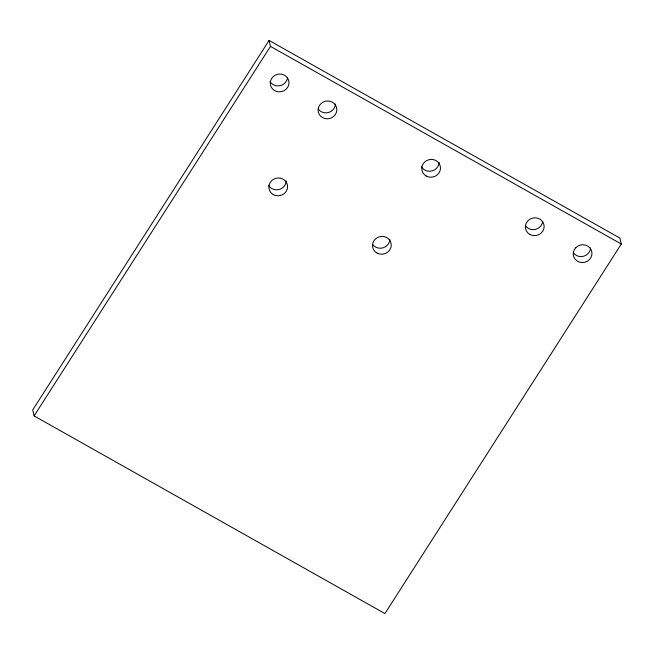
<?xml version="1.0" encoding="UTF-8"?>
<svg xmlns="http://www.w3.org/2000/svg" width="654" height="654" viewBox="0 0 654 654"><rect width="100%" height="100%" fill="white"/><g stroke="black" fill="none" stroke-linecap="round" stroke-linejoin="round"><path stroke-width="0.98" d="M269.072 40.425L32.7 409.968L34.106 415.919L384.928 613.575L621.3 244.032L619.894 238.081L269.072 40.425L270.486 46.377L34.106 415.919M270.486 46.377L621.3 244.032M287.531 77.81A9.401 8.886 -13.3 0 1 279.977 85.707A9.401 8.886 -13.3 0 1 269.971 81.415M335.428 103.994A9.401 8.886 -13.3 0 1 328.61 112.463A9.401 8.886 -13.3 0 1 318.228 109.03M542.665 221.559A9.401 8.886 -13.3 0 1 535.52 229.366A9.401 8.886 -13.3 0 1 525.53 225.826M590.562 247.94A9.401 8.886 -13.3 0 1 589.475 251.684L588.052 253.613A9.401 8.886 -13.3 0 1 573.256 252.616M389.833 239.38A9.401 8.886 -13.3 0 1 383.015 247.85A9.401 8.886 -13.3 0 1 372.633 244.416M439.079 162.388A9.401 8.886 -13.3 0 1 431.869 170.972A9.401 8.886 -13.3 0 1 421.462 166.77M286.182 180.978A9.401 8.886 -13.3 0 1 278.972 189.562A9.401 8.886 -13.3 0 1 268.565 185.36M575.749 247.743L574.335 249.673A9.401 8.886 -13.3 0 0 577.171 261.044A9.401 8.886 -13.3 0 0 589.467 259.564L590.881 257.635A9.401 8.886 -13.3 0 0 588.044 246.272A9.401 8.886 -13.3 0 0 575.749 247.743M322.545 117.606A9.401 8.886 -13.3 0 0 336.835 109.946A9.401 8.886 -13.3 0 0 323.027 102.163A9.401 8.886 -13.3 0 0 322.545 117.606M274.705 90.653A9.401 8.886 -13.3 0 0 288.994 82.993A9.401 8.886 -13.3 0 0 275.187 75.21A9.401 8.886 -13.3 0 0 274.705 90.653M529.846 234.402A9.401 8.886 -13.3 0 0 544.136 226.742A9.401 8.886 -13.3 0 0 530.329 218.959A9.401 8.886 -13.3 0 0 529.846 234.402M426.195 176A9.401 8.886 -13.3 0 0 440.485 168.348A9.401 8.886 -13.3 0 0 426.678 160.565A9.401 8.886 -13.3 0 0 426.195 176M376.949 252.992A9.401 8.886 -13.3 0 0 391.239 245.332A9.401 8.886 -13.3 0 0 377.432 237.549A9.401 8.886 -13.3 0 0 376.949 252.992M273.298 194.59A9.401 8.886 -13.3 0 0 287.588 186.93A9.401 8.886 -13.3 0 0 273.781 179.155A9.401 8.886 -13.3 0 0 273.298 194.59"/></g></svg>
